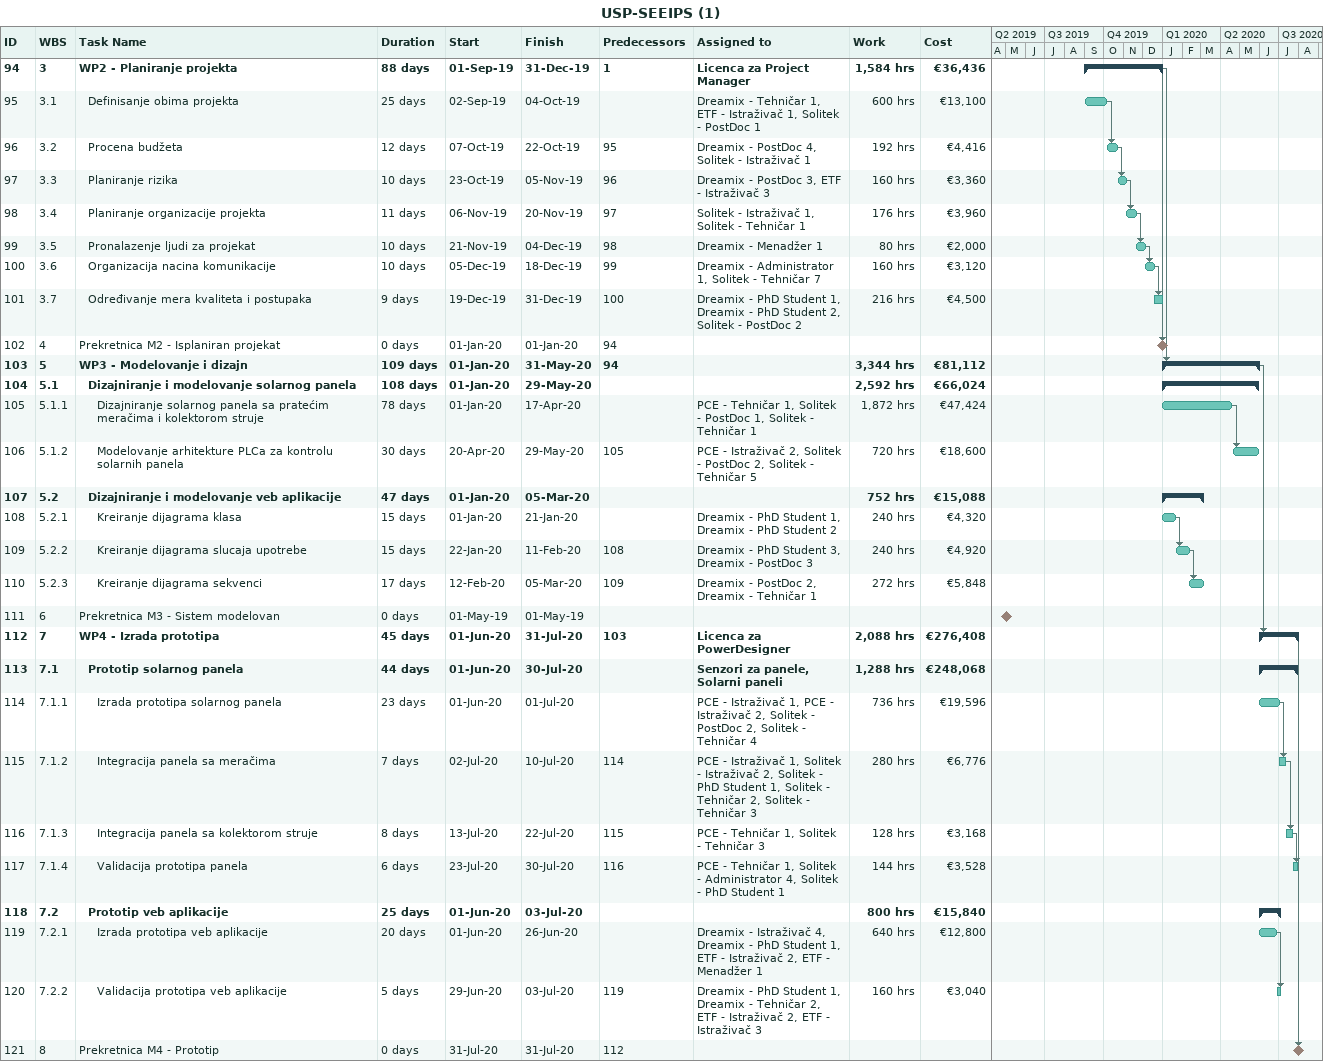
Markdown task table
USP-SEEIPS (1)

| ID | WBS | Task | Duration | Start | Finish | Predecessors | Resources | Work (h) | Cost (€) |
|---|---|---|---|---|---|---|---|---|---|
| 94 | 3 | **WP2 - Planiranje projekta** | 88d | 2019-09-01 | 2019-12-31 | 1 | Licenca za Project Manager | 1584 | 36436 |
| 95 | 3.1 | Definisanje obima projekta | 25d | 2019-09-02 | 2019-10-04 |  | Dreamix - Tehničar 1, ETF - Istraživač 1, Solitek - PostDoc 1 | 600 | 13100 |
| 96 | 3.2 | Procena budžeta | 12d | 2019-10-07 | 2019-10-22 | 95 | Dreamix - PostDoc 4, Solitek - Istraživač 1 | 192 | 4416 |
| 97 | 3.3 | Planiranje rizika | 10d | 2019-10-23 | 2019-11-05 | 96 | Dreamix - PostDoc 3, ETF - Istraživač 3 | 160 | 3360 |
| 98 | 3.4 | Planiranje organizacije projekta | 11d | 2019-11-06 | 2019-11-20 | 97 | Solitek - Istraživač 1, Solitek - Tehničar 1 | 176 | 3960 |
| 99 | 3.5 | Pronalazenje ljudi za projekat | 10d | 2019-11-21 | 2019-12-04 | 98 | Dreamix - Menadžer 1 | 80 | 2000 |
| 100 | 3.6 | Organizacija nacina komunikacije | 10d | 2019-12-05 | 2019-12-18 | 99 | Dreamix - Administrator 1, Solitek - Tehničar 7 | 160 | 3120 |
| 101 | 3.7 | Određivanje mera kvaliteta i postupaka | 9d | 2019-12-19 | 2019-12-31 | 100 | Dreamix - PhD Student 1, Dreamix - PhD Student 2, Solitek - PostDoc 2 | 216 | 4500 |
| 102 | 4 | Prekretnica M2 - Isplaniran projekat | 0d | 2020-01-01 | 2020-01-01 | 94 |  |  |  |
| 103 | 5 | **WP3 - Modelovanje i dizajn** | 109d | 2020-01-01 | 2020-05-31 | 94 |  | 3344 | 81112 |
| 104 | 5.1 | **Dizajniranje i modelovanje solarnog panela** | 108d | 2020-01-01 | 2020-05-29 |  |  | 2592 | 66024 |
| 105 | 5.1.1 | Dizajniranje solarnog panela sa pratećim meračima i kolektorom struje | 78d | 2020-01-01 | 2020-04-17 |  | PCE - Tehničar 1, Solitek - PostDoc 1, Solitek - Tehničar 1 | 1872 | 47424 |
| 106 | 5.1.2 | Modelovanje arhitekture PLCa za kontrolu solarnih panela | 30d | 2020-04-20 | 2020-05-29 | 105 | PCE - Istraživač 2, Solitek - PostDoc 2, Solitek - Tehničar 5 | 720 | 18600 |
| 107 | 5.2 | **Dizajniranje i modelovanje veb aplikacije** | 47d | 2020-01-01 | 2020-03-05 |  |  | 752 | 15088 |
| 108 | 5.2.1 | Kreiranje dijagrama klasa | 15d | 2020-01-01 | 2020-01-21 |  | Dreamix - PhD Student 1, Dreamix - PhD Student 2 | 240 | 4320 |
| 109 | 5.2.2 | Kreiranje dijagrama slucaja upotrebe | 15d | 2020-01-22 | 2020-02-11 | 108 | Dreamix - PhD Student 3, Dreamix - PostDoc 3 | 240 | 4920 |
| 110 | 5.2.3 | Kreiranje dijagrama sekvenci | 17d | 2020-02-12 | 2020-03-05 | 109 | Dreamix - PostDoc 2, Dreamix - Tehničar 1 | 272 | 5848 |
| 111 | 6 | Prekretnica M3 - Sistem modelovan | 0d | 2019-05-01 | 2019-05-01 |  |  |  |  |
| 112 | 7 | **WP4 - Izrada prototipa** | 45d | 2020-06-01 | 2020-07-31 | 103 | Licenca za PowerDesigner | 2088 | 276408 |
| 113 | 7.1 | **Prototip solarnog panela** | 44d | 2020-06-01 | 2020-07-30 |  | Senzori za panele, Solarni paneli | 1288 | 248068 |
| 114 | 7.1.1 | Izrada prototipa solarnog panela | 23d | 2020-06-01 | 2020-07-01 |  | PCE - Istraživač 1, PCE - Istraživač 2, Solitek - PostDoc 2, Solitek - Tehničar 4 | 736 | 19596 |
| 115 | 7.1.2 | Integracija panela sa meračima | 7d | 2020-07-02 | 2020-07-10 | 114 | PCE - Istraživač 1, Solitek - Istraživač 2, Solitek - PhD Student 1, Solitek - Tehničar 2, Solitek - Tehničar 3 | 280 | 6776 |
| 116 | 7.1.3 | Integracija panela sa kolektorom struje | 8d | 2020-07-13 | 2020-07-22 | 115 | PCE - Tehničar 1, Solitek - Tehničar 3 | 128 | 3168 |
| 117 | 7.1.4 | Validacija prototipa panela | 6d | 2020-07-23 | 2020-07-30 | 116 | PCE - Tehničar 1, Solitek - Administrator 4, Solitek - PhD Student 1 | 144 | 3528 |
| 118 | 7.2 | **Prototip veb aplikacije** | 25d | 2020-06-01 | 2020-07-03 |  |  | 800 | 15840 |
| 119 | 7.2.1 | Izrada prototipa veb aplikacije | 20d | 2020-06-01 | 2020-06-26 |  | Dreamix - Istraživač 4, Dreamix - PhD Student 1, ETF - Istraživač 2, ETF - Menadžer 1 | 640 | 12800 |
| 120 | 7.2.2 | Validacija prototipa veb aplikacije | 5d | 2020-06-29 | 2020-07-03 | 119 | Dreamix - PhD Student 1, Dreamix - Tehničar 2, ETF - Istraživač 2, ETF - Istraživač 3 | 160 | 3040 |
| 121 | 8 | Prekretnica M4 - Prototip | 0d | 2020-07-31 | 2020-07-31 | 112 |  |  |  |
